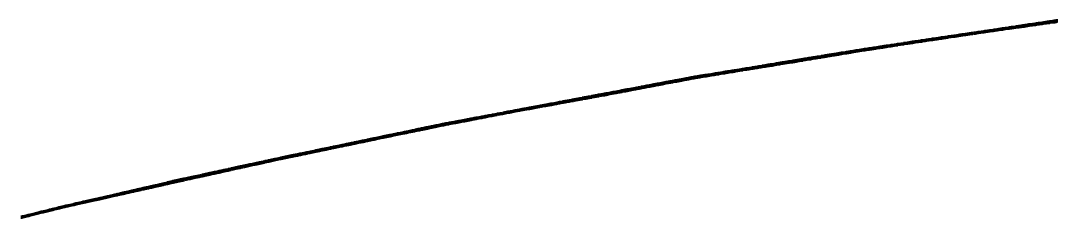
# Model space of a CAD drawing. Header units: metres. Extents: x 599858 to 604838, y 1147558 to 1148052.
# Drawn here: x 599858.4 to 600233.7, y 1147942.8 to 1148014.1 of the extents above; entities that cross this region are included whole.
import ezdxf

# ---------------------------------------------------------------- set-up
doc = ezdxf.new("R2010")
doc.units = ezdxf.units.M
doc.header["$MEASUREMENT"] = 0
doc.linetypes.add('DGN Style 5', pattern=[63.435643, 27.186704, -36.248939])
doc.layers.add('TF_T_---_Kabl-_2', color=5, linetype='DGN Style 5', lineweight=70)

msp = doc.modelspace()

# ---------------------------------------------------------------- linework, layer by layer
at = {"layer": 'TF_T_---_Kabl-_2'}
for points in [[(599858.38, 1147942.75, 30.47), (599858.38, 1147942.76, 30.46), (599858.4, 1147942.76, 30.26), (599858.4, 1147942.76, 30.39), (599858.42, 1147942.77, 30.08), (599858.44, 1147942.77, 30.22), (599858.48, 1147942.78, 30.28), (599858.82, 1147942.86, 30.24), (599859.17, 1147942.95, 30.23), (599860.54, 1147943.29, 30.24), (599861.26, 1147943.46, 30.2), (599861.94, 1147943.63, 30.22), (599862.38, 1147943.74, 30.21), (599864.29, 1147944.21, 30.16), (599864.76, 1147944.33, 30.15), (599864.81, 1147944.34, 30.15), (599865.69, 1147944.56, 30.15), (599866.63, 1147944.79, 30.09), (599866.66, 1147944.8, 30.1), (599866.85, 1147944.84, 30.09), (599867.46, 1147944.99, 30.11), (599868.38, 1147945.22, 30.06), (599868.94, 1147945.36, 30.07), (599869.41, 1147945.47, 30.12), (599869.78, 1147945.57, 30.1), (599869.98, 1147945.61, 30.13), (599870.62, 1147945.77, 30.03), (599871.84, 1147946.07, 29.99), (599872.37, 1147946.2, 29.97), (599874.12, 1147946.64, 29.98), (599874.1761, 1147946.651029, 29.983262), (599874.48, 1147946.72, 29.97), (599874.76, 1147946.78, 30), (599875.32, 1147946.91, 29.99), (599875.61, 1147946.97, 29.98), (599875.66, 1147946.98, 29.98), (599875.83, 1147947.02, 29.96), (599876.84, 1147947.25, 29.85), (599877.73, 1147947.45, 29.85), (599878.51, 1147947.62, 29.84), (599880.63, 1147948.1, 29.78), (599881.21, 1147948.23, 29.76), (599881.83, 1147948.37, 29.82), (599881.89, 1147948.38, 29.81), (599882.8, 1147948.59, 29.83), (599882.84, 1147948.6, 29.83), (599885.62, 1147949.22, 29.79), (599885.64, 1147949.23, 29.79), (599885.67, 1147949.23, 29.79), (599886.85, 1147949.5, 29.74), (599887.07, 1147949.55, 29.74), (599887.31, 1147949.6, 29.73), (599887.33, 1147949.6, 29.73), (599887.34, 1147949.61, 29.73), (599889.94, 1147950.19, 29.67), (599889.95, 1147950.19, 29.67), (599889.96, 1147950.2, 29.67), (599892.39, 1147950.74, 29.61), (599892.45, 1147950.76, 29.61), (599892.47, 1147950.76, 29.62), (599893.35, 1147950.96, 29.57), (599893.39, 1147950.97, 29.57), (599893.44, 1147950.98, 29.56), (599895.49, 1147951.44, 29.47), (599895.98, 1147951.55, 29.47), (599897.16, 1147951.81, 29.5), (599897.58, 1147951.91, 29.49), (599897.84, 1147951.97, 29.46), (599898.37, 1147952.09, 29.38), (599899.25, 1147952.28, 29.48), (599899.34, 1147952.3, 29.47), (599900.78, 1147952.63, 29.39), (599901.31, 1147952.75, 29.38), (599901.85, 1147952.87, 29.38), (599902.02, 1147952.91, 29.37), (599903.01, 1147953.13, 29.31), (599903.29, 1147953.19, 29.29), (599904.65, 1147953.5, 29.37), (599905.29, 1147953.64, 29.4), (599905.41, 1147953.67, 29.4), (599905.7, 1147953.73, 29.38), (599907.09, 1147954.05, 29.28), (599907.63, 1147954.17, 29.26), (599908.81, 1147954.43, 29.24), (599909.04, 1147954.48, 29.23), (599909.4, 1147954.56, 29.23), (599909.95, 1147954.69, 29.25), (599910.18, 1147954.74, 29.25), (599910.76, 1147954.87, 29.24), (599911.4, 1147955.01, 29.16), (599911.56, 1147955.05, 29.21), (599912.81, 1147955.33, 29.14), (599913.53, 1147955.49, 29.08), (599915.13, 1147955.84, 29.06), (599916.4, 1147956.12, 29.03), (599917.05, 1147956.26, 29.05), (599917.49, 1147956.36, 29.03), (599917.7, 1147956.41, 29.04), (599919.4, 1147956.78, 29.05), (599919.76, 1147956.86, 29.05), (599920.62, 1147957.05, 29.02), (599921.55, 1147957.26, 28.96), (599922.97, 1147957.57, 28.94), (599923.89, 1147957.77, 28.96), (599924.08, 1147957.82, 28.95), (599924.43, 1147957.9, 28.96), (599924.65, 1147957.94, 28.96), (599925.01, 1147958.02, 28.96), (599926.83, 1147958.43, 28.88), (599927.61, 1147958.6, 28.86), (599928.14, 1147958.71, 28.83), (599928.41, 1147958.78, 28.86), (599929.03, 1147958.91, 28.9), (599929.76, 1147959.07, 28.81), (599930.24, 1147959.18, 28.79), (599930.73, 1147959.29, 28.81), (599931.61, 1147959.48, 28.86), (599932.05, 1147959.58, 28.84), (599933.24, 1147959.84, 28.77), (599933.55, 1147959.91, 28.77), (599934.36, 1147960.09, 28.77), (599934.55, 1147960.13, 28.74), (599934.83, 1147960.19, 28.76), (599935.84, 1147960.42, 28.75), (599936.32, 1147960.52, 28.71), (599937.85, 1147960.86, 28.65), (599937.87, 1147960.87, 28.64), (599937.98, 1147960.89, 28.64), (599938.71, 1147961.05, 28.66), (599938.92, 1147961.1, 28.67), (599939.12, 1147961.14, 28.67), (599939.38, 1147961.2, 28.65), (599941.35, 1147961.64, 28.54), (599942.35, 1147961.86, 28.56), (599943.19, 1147962.04, 28.62), (599943.7, 1147962.15, 28.53), (599943.77, 1147962.17, 28.53), (599943.89, 1147962.2, 28.53), (599944.92, 1147962.42, 28.59), (599946.49, 1147962.77, 28.57), (599946.69, 1147962.82, 28.56), (599946.78, 1147962.84, 28.57), (599947.94, 1147963.09, 28.53), (599947.98, 1147963.1, 28.53), (599948.06, 1147963.12, 28.53), (599948.18, 1147963.14, 28.52), (599950.599915, 1147963.683181, 28.526392), (599950.63, 1147963.69, 28.53), (599952.35, 1147964.04, 28.54), (599952.6, 1147964.1, 28.54), (599953.15, 1147964.21, 28.49), (599954.26, 1147964.44, 28.47), (599954.83, 1147964.56, 28.45), (599956.43, 1147964.9, 28.39), (599956.73, 1147964.96, 28.37), (599956.86, 1147964.99, 28.39), (599957.35, 1147965.09, 28.32), (599957.57, 1147965.14, 28.31), (599957.64, 1147965.15, 28.31), (599957.77, 1147965.18, 28.3), (599958.56, 1147965.34, 28.38), (599959.42, 1147965.52, 28.31), (599959.67, 1147965.57, 28.29), (599960.92, 1147965.84, 28.32), (599961.2, 1147965.89, 28.32), (599961.49, 1147965.95, 28.35), (599962.01, 1147966.06, 28.34), (599962.21, 1147966.1, 28.32), (599962.83, 1147966.23, 28.27), (599963.01, 1147966.27, 28.25), (599963.12, 1147966.29, 28.25), (599964.6, 1147966.6, 28.25), (599965.22, 1147966.73, 28.26), (599965.95, 1147966.89, 28.24), (599967.15, 1147967.13, 28.19), (599967.2, 1147967.15, 28.18), (599967.25, 1147967.16, 28.18), (599967.42, 1147967.19, 28.19), (599968.29, 1147967.37, 28.17), (599968.98, 1147967.52, 28.2), (599970.24, 1147967.78, 28.18), (599970.43, 1147967.82, 28.18), (599970.49, 1147967.83, 28.16), (599970.85, 1147967.91, 28.18), (599971.63, 1147968.07, 28.08), (599973.26, 1147968.41, 28.11), (599974.29, 1147968.63, 28.08), (599974.73, 1147968.72, 28.06), (599975.44, 1147968.86, 28.09), (599976.31, 1147969.05, 28.08), (599976.46, 1147969.08, 28.08), (599976.61, 1147969.11, 28.06), (599977.05, 1147969.2, 28.04), (599977.69, 1147969.34, 27.97), (599978.2, 1147969.44, 27.99), (599978.58, 1147969.52, 27.95), (599979.03, 1147969.61, 27.92), (599979.3, 1147969.67, 27.99), (599980.66, 1147969.96, 27.97), (599981.58, 1147970.15, 27.98), (599981.85, 1147970.2, 27.96), (599982.01, 1147970.24, 27.97), (599982.13, 1147970.26, 27.96), (599982.32, 1147970.3, 27.97), (599983.68, 1147970.59, 27.91), (599983.91, 1147970.63, 27.92), (599983.94, 1147970.64, 27.92), (599984.365365, 1147970.733879, 27.932564), (599986.06, 1147971.08, 27.98), (599986.29, 1147971.13, 27.99), (599986.32, 1147971.13, 27.99), (599986.37, 1147971.14, 27.99), (599987.63, 1147971.4, 27.88), (599989.37, 1147971.76, 27.92), (599989.44, 1147971.78, 27.92), (599989.56, 1147971.8, 27.92), (599992.04, 1147972.32, 27.84), (599992.1, 1147972.33, 27.84), (599992.17, 1147972.34, 27.84), (599993.46, 1147972.61, 27.86), (599994.67, 1147972.86, 27.85), (599994.68, 1147972.86, 27.85), (599994.71, 1147972.87, 27.85), (599994.73, 1147972.87, 27.85), (599995.9, 1147973.12, 27.81), (599997.04, 1147973.35, 27.76), (599997.29, 1147973.4, 27.76), (599998.04, 1147973.56, 27.78), (599998.83, 1147973.72, 27.76), (600000.22, 1147974.01, 27.73), (600001, 1147974.17, 27.71), (600001.23, 1147974.22, 27.73), (600002.37, 1147974.45, 27.7), (600002.72, 1147974.53, 27.71), (600002.75, 1147974.53, 27.71), (600003.55, 1147974.7, 27.7), (600003.58, 1147974.7, 27.69), (600003.87, 1147974.77, 27.69), (600005.06, 1147975.01, 27.73), (600005.21, 1147975.04, 27.73), (600005.46, 1147975.09, 27.73), (600005.56, 1147975.11, 27.72), (600005.66, 1147975.14, 27.73), (600007.05, 1147975.42, 27.66), (600007.25, 1147975.46, 27.62), (600008.25, 1147975.67, 27.66), (600008.31, 1147975.68, 27.66), (600008.6, 1147975.74, 27.68), (600008.74, 1147975.77, 27.69), (600008.8, 1147975.79, 27.68), (600008.9, 1147975.81, 27.69), (600009.89, 1147976.01, 27.64), (600011.08, 1147976.26, 27.63), (600011.39, 1147976.32, 27.65), (600011.427942, 1147976.328414, 27.645983), (600011.94, 1147976.43, 27.64), (600012.26, 1147976.49, 27.62), (600013.37, 1147976.7, 27.57), (600013.52, 1147976.73, 27.56), (600015.4, 1147977.1, 27.54), (600015.59, 1147977.13, 27.54), (600015.8, 1147977.17, 27.53), (600017.06, 1147977.42, 27.52), (600017.98, 1147977.59, 27.47), (600019.07, 1147977.8, 27.47), (600020.22, 1147978.03, 27.46), (600020.85, 1147978.15, 27.49), (600021.33, 1147978.24, 27.48), (600021.53, 1147978.28, 27.45), (600021.84, 1147978.34, 27.47), (600022.56, 1147978.48, 27.49), (600023.09, 1147978.58, 27.49), (600023.23, 1147978.61, 27.47), (600023.64, 1147978.69, 27.47), (600024.94, 1147978.94, 27.47), (600025.33, 1147979.01, 27.46), (600026.17, 1147979.17, 27.46), (600026.53, 1147979.24, 27.4), (600027.38, 1147979.41, 27.42), (600027.92, 1147979.51, 27.36), (600028.93, 1147979.71, 27.4), (600029.06, 1147979.73, 27.39), (600029.16, 1147979.75, 27.39), (600029.49, 1147979.81, 27.37), (600030.73, 1147980.05, 27.39), (600030.9, 1147980.09, 27.4), (600031.01, 1147980.11, 27.4), (600032.81, 1147980.45, 27.36), (600033.01, 1147980.49, 27.35), (600033.25, 1147980.54, 27.34), (600034.81, 1147980.84, 27.37), (600034.94, 1147980.87, 27.37), (600035.23, 1147980.92, 27.38), (600035.3, 1147980.93, 27.38), (600035.66, 1147981.01, 27.37), (600036.02, 1147981.07, 27.36), (600036.66, 1147981.2, 27.33), (600036.882087, 1147981.235992, 27.340709), (600036.91, 1147981.25, 27.34), (600037.35, 1147981.33, 27.34), (600038.95, 1147981.62, 27.21), (600039.96, 1147981.8, 27.3), (600040, 1147981.81, 27.29), (600040.15, 1147981.84, 27.29), (600040.73, 1147981.94, 27.28), (600041.51, 1147982.08, 27.22), (600042.55, 1147982.27, 27.22), (600046.14, 1147982.93, 27.17), (600046.39, 1147982.97, 27.15), (600046.61, 1147983.01, 27.16), (600046.78, 1147983.04, 27.15), (600047.33, 1147983.14, 27.17), (600047.96, 1147983.26, 27.12), (600048.02, 1147983.27, 27.12), (600048.42, 1147983.34, 27.13), (600049.67, 1147983.57, 27.15), (600049.89, 1147983.61, 27.16), (600050.05, 1147983.64, 27.15), (600050.51, 1147983.72, 27.16), (600051.55, 1147983.91, 27.09), (600052.16, 1147984.02, 27.09), (600052.38, 1147984.06, 27.09), (600052.73, 1147984.13, 27.1), (600053.51, 1147984.27, 27.1), (600053.98, 1147984.36, 27.1), (600054.65, 1147984.48, 27.09), (600054.8, 1147984.51, 27.09), (600055.56, 1147984.64, 27.08), (600056.53, 1147984.82, 27), (600056.67, 1147984.85, 26.98), (600056.94, 1147984.9, 27), (600057.27, 1147984.96, 27.08), (600058.05, 1147985.1, 27.07), (600058.39, 1147985.16, 27.03), (600058.51, 1147985.18, 27.03), (600058.76, 1147985.23, 27.04), (600060.16, 1147985.48, 27.01), (600060.82, 1147985.6, 27.01), (600061.75, 1147985.77, 27.04), (600061.83, 1147985.79, 27.03), (600062.58, 1147985.92, 26.97), (600062.65, 1147985.94, 26.97), (600063.03, 1147986.01, 26.98), (600064.17, 1147986.21, 27.03), (600064.96, 1147986.36, 26.98), (600065.14, 1147986.39, 27), (600065.21, 1147986.4, 27), (600067.63, 1147986.84, 26.92), (600067.76, 1147986.87, 26.92), (600067.83, 1147986.88, 26.91), (600068.59, 1147987.02, 26.86), (600069.150414, 1147987.124952, 26.840285), (600069.31, 1147987.15, 26.83), (600069.51, 1147987.19, 26.81), (600069.72, 1147987.23, 26.82), (600070.32, 1147987.34, 26.94), (600071.7, 1147987.61, 26.93), (600072.43, 1147987.74, 26.88), (600073.03, 1147987.86, 26.81), (600073.05, 1147987.86, 26.81), (600073.08, 1147987.87, 26.81), (600074.04, 1147988.05, 26.9), (600074.5, 1147988.14, 26.88), (600075.34, 1147988.3, 26.85), (600076.07, 1147988.44, 26.83), (600076.21, 1147988.46, 26.83), (600077.36, 1147988.68, 26.87), (600077.91, 1147988.79, 26.88), (600078.44, 1147988.89, 26.86), (600080.1, 1147989.2, 26.86), (600080.95, 1147989.37, 26.8), (600081.5, 1147989.47, 26.85), (600081.84, 1147989.54, 26.73), (600081.85, 1147989.54, 26.73), (600082.36, 1147989.63, 26.85), (600083.03, 1147989.76, 26.73), (600083.17, 1147989.79, 26.73), (600084.13, 1147989.97, 26.8), (600084.67, 1147990.08, 26.8), (600085.11, 1147990.16, 26.79), (600086.19, 1147990.36, 26.79), (600086.61, 1147990.44, 26.76), (600087.43, 1147990.6, 26.77), (600087.62, 1147990.64, 26.76), (600087.94, 1147990.7, 26.77), (600088.88, 1147990.88, 26.79), (600089.22, 1147990.94, 26.78), (600089.31, 1147990.96, 26.78), (600089.97, 1147991.08, 26.73), (600090.64, 1147991.21, 26.73), (600092, 1147991.47, 26.72), (600092.85, 1147991.63, 26.72), (600093.58, 1147991.77, 26.67), (600093.69, 1147991.79, 26.67), (600094.36, 1147991.92, 26.7), (600094.62, 1147991.97, 26.7), (600095.38, 1147992.11, 26.65), (600095.77, 1147992.19, 26.65), (600097.07, 1147992.43, 26.68), (600097.62, 1147992.54, 26.68), (600098.55, 1147992.72, 26.71), (600099.24, 1147992.85, 26.71), (600099.47, 1147992.89, 26.72), (600100.13, 1147993.02, 26.69), (600101.19, 1147993.22, 26.68), (600101.66, 1147993.31, 26.67), (600102.144397, 1147993.395525, 26.667522), (600102.56, 1147993.47, 26.67), (600103.05, 1147993.55, 26.68), (600103.48, 1147993.62, 26.7), (600104.06, 1147993.71, 26.67), (600104.25, 1147993.74, 26.65), (600104.59, 1147993.8, 26.63), (600104.69, 1147993.81, 26.65), (600106.05, 1147994.03, 26.68), (600106.58, 1147994.12, 26.63), (600106.88, 1147994.17, 26.63), (600107.16, 1147994.21, 26.66), (600108.36, 1147994.41, 26.66), (600108.42, 1147994.42, 26.65), (600109.44, 1147994.58, 26.67), (600109.61, 1147994.61, 26.67), (600109.64, 1147994.62, 26.67), (600109.89, 1147994.66, 26.67), (600110.04, 1147994.68, 26.67), (600111.05, 1147994.85, 26.68), (600111.11, 1147994.85, 26.68), (600111.32, 1147994.89, 26.68), (600112.6, 1147995.1, 26.64), (600112.82, 1147995.13, 26.62), (600113.15, 1147995.19, 26.6), (600113.65, 1147995.27, 26.59), (600114.07, 1147995.34, 26.59), (600114.45, 1147995.4, 26.58), (600114.92, 1147995.47, 26.56), (600116.02, 1147995.65, 26.55), (600116.06, 1147995.66, 26.56), (600116.07, 1147995.66, 26.56), (600116.21, 1147995.68, 26.56), (600116.81, 1147995.78, 26.55), (600117.17, 1147995.84, 26.57), (600117.9, 1147995.96, 26.52), (600118.61, 1147996.07, 26.51), (600119.76, 1147996.26, 26.55), (600119.82, 1147996.27, 26.55), (600120.1, 1147996.31, 26.56), (600121.04, 1147996.47, 26.53), (600121.11, 1147996.48, 26.53), (600121.19, 1147996.49, 26.52), (600122.04, 1147996.63, 26.55), (600123.02, 1147996.79, 26.5), (600123.23, 1147996.82, 26.54), (600123.51, 1147996.87, 26.51), (600123.86, 1147996.92, 26.45), (600124.2, 1147996.98, 26.45), (600125.16, 1147997.14, 26.41), (600125.32, 1147997.16, 26.41), (600125.6, 1147997.21, 26.41), (600126.65, 1147997.38, 26.41), (600126.86, 1147997.41, 26.42), (600127.62, 1147997.53, 26.43), (600127.92, 1147997.58, 26.42), (600129.13, 1147997.78, 26.42), (600129.24, 1147997.8, 26.41), (600129.37, 1147997.82, 26.42), (600129.81, 1147997.89, 26.43), (600129.98, 1147997.92, 26.44), (600130.44, 1147997.99, 26.44), (600131.42, 1147998.15, 26.43), (600132.07, 1147998.26, 26.42), (600133.07, 1147998.42, 26.39), (600133.49, 1147998.49, 26.38), (600134.32, 1147998.62, 26.35), (600135.08, 1147998.74, 26.33), (600136.55, 1147998.98, 26.31), (600136.72, 1147999.01, 26.3), (600137.831652, 1147999.189242, 26.275991), (600137.9, 1147999.2, 26.27), (600138.05, 1147999.23, 26.27), (600138.61, 1147999.32, 26.28), (600140.28, 1147999.6, 26.27), (600141.51, 1147999.81, 26.29), (600141.78, 1147999.85, 26.26), (600142.36, 1147999.95, 26.27), (600143.01, 1148000.06, 26.31), (600143.82, 1148000.19, 26.33), (600144.34, 1148000.28, 26.32), (600144.75, 1148000.35, 26.3), (600145.22, 1148000.43, 26.29), (600146.27, 1148000.61, 26.28), (600146.92, 1148000.71, 26.25), (600148.06, 1148000.9, 26.25), (600148.28, 1148000.94, 26.24), (600148.49, 1148000.98, 26.26), (600149.24, 1148001.1, 26.27), (600149.76, 1148001.19, 26.26), (600149.9, 1148001.21, 26.25), (600150.07, 1148001.24, 26.26), (600150.45, 1148001.31, 26.22), (600151.29, 1148001.45, 26.21), (600151.82, 1148001.54, 26.26), (600152, 1148001.57, 26.25), (600152.43, 1148001.64, 26.24), (600152.86, 1148001.71, 26.21), (600152.95, 1148001.73, 26.21), (600154.48, 1148001.98, 26.18), (600154.99, 1148002.07, 26.17), (600155.62, 1148002.17, 26.16), (600156.01, 1148002.24, 26.18), (600157.04, 1148002.41, 26.17), (600157.34, 1148002.46, 26.16), (600158.11, 1148002.59, 26.18), (600158.81, 1148002.71, 26.19), (600158.92, 1148002.73, 26.16), (600159.23, 1148002.78, 26.17), (600159.26, 1148002.78, 26.17), (600160.610771, 1148003.011711, 26.180331), (600160.86, 1148003.05, 26.18), (600161.07, 1148003.08, 26.17), (600161.52, 1148003.15, 26.17), (600162.13, 1148003.24, 26.16), (600162.68, 1148003.33, 26.11), (600162.88, 1148003.36, 26.13), (600163.98, 1148003.53, 26.17), (600164.33, 1148003.58, 26.16), (600164.66, 1148003.64, 26.14), (600165.58, 1148003.78, 26.09), (600166.47, 1148003.92, 26.1), (600167.02, 1148004, 26.1), (600167.18, 1148004.02, 26.11), (600167.59, 1148004.09, 26.06), (600167.83, 1148004.13, 26.06), (600169.01, 1148004.31, 26.06), (600169.28, 1148004.35, 26.05), (600169.52, 1148004.39, 26.08), (600169.81, 1148004.43, 26.09), (600170.4, 1148004.52, 26.04), (600171.08, 1148004.63, 26.02), (600171.79, 1148004.74, 26.03), (600172.27, 1148004.81, 25.97), (600173.21, 1148004.96, 26.02), (600173.5, 1148005, 26.01), (600173.61, 1148005.02, 26.03), (600174.06, 1148005.09, 25.98), (600175.4, 1148005.29, 26.06), (600175.91, 1148005.37, 26.06), (600175.96, 1148005.38, 26.05), (600177.97, 1148005.69, 26), (600178.04, 1148005.7, 26), (600178.14, 1148005.72, 26), (600178.22, 1148005.73, 26.01), (600178.31, 1148005.74, 26.01), (600179.43, 1148005.92, 26.02), (600181.31, 1148006.21, 25.98), (600181.56, 1148006.25, 25.97), (600181.73, 1148006.27, 25.98), (600182.24, 1148006.35, 25.98), (600183.46, 1148006.54, 26), (600184.384765, 1148006.684729, 26.011791), (600184.49, 1148006.7, 26.01), (600184.88, 1148006.75, 26), (600185.88, 1148006.9, 26), (600186.3, 1148006.97, 26.01), (600187.16, 1148007.09, 26), (600188.16, 1148007.24, 25.98), (600188.53, 1148007.3, 25.98), (600189.69, 1148007.47, 25.94), (600189.99, 1148007.51, 25.94), (600190.05, 1148007.52, 25.94), (600191.28, 1148007.71, 25.94), (600191.42, 1148007.73, 25.94), (600191.76, 1148007.78, 25.93), (600192.95, 1148007.95, 25.87), (600193.1, 1148007.98, 25.88), (600193.28, 1148008, 25.9), (600193.93, 1148008.1, 25.9), (600194.33, 1148008.16, 25.89), (600196.3, 1148008.45, 25.86), (600196.59, 1148008.49, 25.86), (600197.39, 1148008.61, 25.88), (600197.9, 1148008.69, 25.87), (600198.38, 1148008.76, 25.86), (600198.45, 1148008.77, 25.86), (600198.67, 1148008.8, 25.87), (600199.23, 1148008.89, 25.88), (600199.26, 1148008.89, 25.88), (600199.56, 1148008.94, 25.86), (600200.48, 1148009.07, 25.87), (600200.52, 1148009.08, 25.87), (600202.66, 1148009.4, 25.79), (600203.11, 1148009.46, 25.81), (600203.36, 1148009.5, 25.86), (600203.56, 1148009.53, 25.86), (600204, 1148009.59, 25.87), (600205.01, 1148009.74, 25.83), (600206.08, 1148009.9, 25.85), (600207.09, 1148010.05, 25.84), (600207.45, 1148010.11, 25.79), (600207.7, 1148010.14, 25.78), (600208.61, 1148010.28, 25.8), (600209.24, 1148010.37, 25.79), (600209.42, 1148010.4, 25.8), (600210.44, 1148010.55, 25.78), (600210.88, 1148010.62, 25.77), (600211.09, 1148010.65, 25.77), (600211.92, 1148010.77, 25.73), (600212.25012, 1148010.816361, 25.744931), (600212.57, 1148010.86, 25.76), (600213.32, 1148010.97, 25.76), (600213.84, 1148011.04, 25.75), (600214.78, 1148011.18, 25.74), (600215.99, 1148011.35, 25.74), (600216.22, 1148011.38, 25.73), (600216.34, 1148011.4, 25.73), (600217.09, 1148011.5, 25.73), (600218.54, 1148011.71, 25.64), (600218.55, 1148011.71, 25.64), (600218.68, 1148011.72, 25.64), (600219.83, 1148011.89, 25.7), (600220.65, 1148012, 25.67), (600221.28, 1148012.09, 25.66), (600221.38, 1148012.11, 25.66), (600221.66, 1148012.14, 25.68), (600222.09, 1148012.21, 25.7), (600222.29, 1148012.23, 25.67), (600223.53, 1148012.41, 25.57), (600224.73, 1148012.58, 25.56), (600225.78, 1148012.72, 25.64), (600226.13, 1148012.77, 25.63), (600226.91, 1148012.88, 25.64), (600227.24, 1148012.93, 25.65), (600228.25, 1148013.07, 25.59), (600228.61, 1148013.12, 25.6), (600229.59, 1148013.26, 25.63), (600229.63, 1148013.27, 25.63), (600230.32, 1148013.36, 25.61), (600231.02, 1148013.46, 25.64), (600231.25, 1148013.5, 25.63), (600232.04, 1148013.61, 25.62), (600232.78, 1148013.71, 25.6), (600233.24, 1148013.78, 25.61), (600233.696633, 1148013.84088, 25.617172)], [(600233.9, 1148014.07, 25.71), (600233.664571, 1148014.042307, 25.711735), (600233.31, 1148013.99, 25.71), (600232.61, 1148013.88, 25.69), (600232.09, 1148013.8, 25.7), (600231.05, 1148013.65, 25.71), (600230.17, 1148013.52, 25.67), (600229.63, 1148013.44, 25.68), (600229.58, 1148013.43, 25.68), (600228.8, 1148013.31, 25.66), (600228.26, 1148013.23, 25.65), (600227.35, 1148013.09, 25.69), (600226.88, 1148013.02, 25.68), (600226.17, 1148012.92, 25.67), (600225.7, 1148012.84, 25.68), (600224.74, 1148012.7, 25.6), (600223.44, 1148012.51, 25.61), (600222.31, 1148012.34, 25.7), (600222.07, 1148012.3, 25.74), (600221.71, 1148012.25, 25.72), (600221.33, 1148012.19, 25.69), (600221.2, 1148012.17, 25.69), (600220.61, 1148012.08, 25.7), (600219.84, 1148011.97, 25.73), (600218.74, 1148011.8, 25.66), (600218.48, 1148011.76, 25.66), (600218.45, 1148011.76, 25.67), (600217.09, 1148011.55, 25.75), (600216.36, 1148011.44, 25.75), (600216.22, 1148011.42, 25.74), (600215.95, 1148011.38, 25.75), (600214.78, 1148011.21, 25.75), (600213.86, 1148011.07, 25.76), (600213.31, 1148010.99, 25.76), (600212.57, 1148010.87, 25.76), (600212.079461, 1148010.803097, 25.740903), (600211.92, 1148010.78, 25.73), (600211.91, 1148010.78, 25.73), (600211.09, 1148010.65, 25.77), (600210.88, 1148010.62, 25.77), (600210.43, 1148010.56, 25.78), (600209.42, 1148010.41, 25.81), (600209.23, 1148010.38, 25.8), (600208.59, 1148010.29, 25.8), (600207.7, 1148010.15, 25.78), (600207.46, 1148010.12, 25.79), (600207.09, 1148010.06, 25.84), (600206.11, 1148009.92, 25.85), (600205.01, 1148009.76, 25.83), (600203.96, 1148009.6, 25.88), (600203.55, 1148009.54, 25.87), (600203.37, 1148009.51, 25.87), (600203.11, 1148009.48, 25.81), (600202.65, 1148009.41, 25.8), (600200.52, 1148009.09, 25.87), (600200.47, 1148009.09, 25.87), (600199.56, 1148008.95, 25.87), (600199.26, 1148008.91, 25.89), (600199.22, 1148008.9, 25.89), (600198.67, 1148008.82, 25.88), (600198.45, 1148008.79, 25.87), (600198.38, 1148008.78, 25.86), (600197.89, 1148008.7, 25.88), (600197.38, 1148008.63, 25.89), (600196.59, 1148008.51, 25.86), (600196.29, 1148008.47, 25.86), (600194.34, 1148008.18, 25.9), (600193.92, 1148008.12, 25.9), (600193.28, 1148008.02, 25.91), (600193.09, 1148008, 25.89), (600192.95, 1148007.97, 25.88), (600191.77, 1148007.8, 25.93), (600191.41, 1148007.75, 25.94), (600191.26, 1148007.73, 25.95), (600190.06, 1148007.55, 25.95), (600189.99, 1148007.54, 25.95), (600189.68, 1148007.49, 25.94), (600188.55, 1148007.32, 25.98), (600188.13, 1148007.26, 25.99), (600187.15, 1148007.12, 26.01), (600186.31, 1148006.99, 26.01), (600185.86, 1148006.93, 26.01), (600184.88, 1148006.78, 26.01), (600184.48, 1148006.72, 26.02), (600184.184524, 1148006.682644, 26.019136), (600183.47, 1148006.57, 26.01), (600182.29, 1148006.39, 25.99), (600181.72, 1148006.3, 25.99), (600181.54, 1148006.27, 25.98), (600181.26, 1148006.23, 26), (600179.43, 1148005.95, 26.03), (600178.24, 1148005.77, 26.02), (600178.18, 1148005.76, 26.02), (600178.12, 1148005.75, 26.01), (600178.06, 1148005.74, 26.01), (600178.01, 1148005.73, 26.01), (600175.95, 1148005.41, 26.07), (600175.9, 1148005.41, 26.07), (600175.43, 1148005.33, 26.07), (600174.06, 1148005.12, 25.99), (600173.6, 1148005.05, 26.04), (600173.5, 1148005.04, 26.03), (600173.24, 1148005, 26.04), (600172.28, 1148004.85, 25.99), (600171.82, 1148004.78, 26.05), (600171.07, 1148004.66, 26.04), (600170.4, 1148004.56, 26.05), (600169.79, 1148004.47, 26.11), (600169.48, 1148004.42, 26.1), (600169.27, 1148004.39, 26.07), (600169.02, 1148004.35, 26.08), (600167.81, 1148004.16, 26.08), (600167.58, 1148004.13, 26.08), (600167.2, 1148004.07, 26.12), (600167.03, 1148004.04, 26.12), (600166.53, 1148003.97, 26.12), (600165.55, 1148003.82, 26.11), (600164.68, 1148003.68, 26.15), (600164.32, 1148003.63, 26.17), (600163.94, 1148003.57, 26.18), (600162.9, 1148003.41, 26.15), (600162.66, 1148003.37, 26.12), (600162.04, 1148003.28, 26.18), (600161.49, 1148003.19, 26.19), (600161.09, 1148003.13, 26.19), (600160.86, 1148003.1, 26.2), (600160.431305, 1148003.028819, 26.200585), (600159.2, 1148002.83, 26.2), (600159.18, 1148002.83, 26.2), (600158.92, 1148002.78, 26.18), (600158.83, 1148002.77, 26.21), (600158.25, 1148002.67, 26.21), (600157.35, 1148002.53, 26.18), (600157, 1148002.47, 26.19), (600156.03, 1148002.31, 26.2), (600155.6, 1148002.24, 26.18), (600155, 1148002.14, 26.19), (600154.41, 1148002.04, 26.21), (600152.99, 1148001.81, 26.23), (600152.88, 1148001.79, 26.23), (600152.39, 1148001.71, 26.27), (600152.01, 1148001.65, 26.28), (600151.85, 1148001.62, 26.29), (600151.24, 1148001.52, 26.24), (600150.46, 1148001.39, 26.25), (600150.02, 1148001.32, 26.29), (600149.88, 1148001.3, 26.28), (600149.71, 1148001.27, 26.29), (600149.24, 1148001.2, 26.3), (600148.58, 1148001.09, 26.29), (600148.26, 1148001.03, 26.27), (600147.91, 1148000.98, 26.27), (600146.87, 1148000.81, 26.28), (600146.29, 1148000.71, 26.31), (600145.33, 1148000.55, 26.31), (600144.72, 1148000.45, 26.33), (600144.19, 1148000.37, 26.36), (600143.8, 1148000.3, 26.36), (600142.82, 1148000.14, 26.35), (600142.34, 1148000.06, 26.32), (600141.91, 1147999.99, 26.31), (600141.71, 1147999.96, 26.33), (600140.3, 1147999.73, 26.31), (600138.85, 1147999.49, 26.32), (600138, 1147999.35, 26.31), (600137.77, 1147999.31, 26.32), (600136.7, 1147999.14, 26.34), (600136.55, 1147999.11, 26.35), (600135.22, 1147998.9, 26.37), (600134.26, 1147998.74, 26.4), (600133.51, 1147998.62, 26.42), (600132.9, 1147998.52, 26.43), (600132.03, 1147998.37, 26.46), (600131.15, 1147998.23, 26.48), (600130.41, 1147998.11, 26.48), (600130.06, 1147998.05, 26.49), (600129.85, 1147998.01, 26.47), (600129.3, 1147997.92, 26.45), (600129.18, 1147997.91, 26.45), (600129.05, 1147997.88, 26.46), (600127.95, 1147997.7, 26.46), (600127.52, 1147997.63, 26.46), (600126.86, 1147997.52, 26.46), (600126.57, 1147997.48, 26.45), (600125.6, 1147997.32, 26.44), (600125.3, 1147997.27, 26.45), (600125.15, 1147997.24, 26.45), (600124.26, 1147997.1, 26.49), (600123.82, 1147997.03, 26.48), (600123.39, 1147996.96, 26.56), (600123.18, 1147996.92, 26.58), (600123.03, 1147996.9, 26.55), (600122.33, 1147996.78, 26.59), (600121.2, 1147996.6, 26.55), (600121.1, 1147996.58, 26.56), (600121, 1147996.56, 26.56), (600120.14, 1147996.42, 26.59), (600119.79, 1147996.37, 26.58), (600119.71, 1147996.35, 26.58), (600118.65, 1147996.18, 26.54), (600117.85, 1147996.05, 26.55), (600117.03, 1147995.91, 26.61), (600116.81, 1147995.88, 26.59), (600116.46, 1147995.82, 26.6), (600116.09, 1147995.76, 26.58), (600116.06, 1147995.75, 26.58), (600115.97, 1147995.74, 26.58), (600114.93, 1147995.57, 26.58), (600114.4, 1147995.48, 26.61), (600113.97, 1147995.41, 26.61), (600113.62, 1147995.35, 26.61), (600113.21, 1147995.29, 26.62), (600112.94, 1147995.24, 26.64), (600112.61, 1147995.19, 26.66), (600111.15, 1147994.95, 26.71), (600111.04, 1147994.93, 26.72), (600110.86, 1147994.9, 26.72), (600110.01, 1147994.76, 26.7), (600109.9, 1147994.74, 26.7), (600109.63, 1147994.7, 26.71), (600109.6, 1147994.7, 26.71), (600109.49, 1147994.68, 26.7), (600108.38, 1147994.49, 26.68), (600108.35, 1147994.49, 26.69), (600107.05, 1147994.28, 26.69), (600106.82, 1147994.24, 26.67), (600106.58, 1147994.2, 26.66), (600106.15, 1147994.13, 26.7), (600104.67, 1147993.89, 26.67), (600104.58, 1147993.87, 26.66), (600104.27, 1147993.82, 26.67), (600104.07, 1147993.79, 26.69), (600103.45, 1147993.69, 26.72), (600103.05, 1147993.62, 26.7), (600102.52, 1147993.53, 26.69), (600101.946133, 1147993.443401, 26.696025), (600101.68, 1147993.39, 26.69), (600101.13, 1147993.29, 26.71), (600100.15, 1147993.1, 26.72), (600099.42, 1147992.97, 26.76), (600099.27, 1147992.94, 26.75), (600098.82, 1147992.85, 26.75), (600097.63, 1147992.63, 26.72), (600096.92, 1147992.5, 26.71), (600095.7, 1147992.27, 26.69), (600095.34, 1147992.2, 26.69), (600094.63, 1147992.07, 26.73), (600094.35, 1147992.01, 26.73), (600093.73, 1147991.9, 26.71), (600093.58, 1147991.87, 26.71), (600092.9, 1147991.74, 26.75), (600092.11, 1147991.59, 26.75), (600090.56, 1147991.3, 26.77), (600089.95, 1147991.19, 26.77), (600089.23, 1147991.05, 26.83), (600089.16, 1147991.04, 26.82), (600088.9, 1147990.99, 26.84), (600087.74, 1147990.77, 26.81), (600087.66, 1147990.76, 26.81), (600087.62, 1147990.75, 26.81), (600086.63, 1147990.56, 26.8), (600086.11, 1147990.47, 26.83), (600085.13, 1147990.28, 26.83), (600084.63, 1147990.19, 26.84), (600084.14, 1147990.1, 26.85), (600083.12, 1147989.9, 26.77), (600083.07, 1147989.9, 26.77), (600082.97, 1147989.88, 26.78), (600082.3, 1147989.75, 26.9), (600081.93, 1147989.68, 26.82), (600081.69, 1147989.64, 26.81), (600081.43, 1147989.59, 26.9), (600081, 1147989.51, 26.86), (600080.35, 1147989.39, 26.91), (600078.38, 1147989.02, 26.91), (600077.94, 1147988.93, 26.92), (600077.29, 1147988.81, 26.92), (600076.25, 1147988.62, 26.88), (600075.98, 1147988.57, 26.88), (600075.32, 1147988.44, 26.9), (600074.55, 1147988.3, 26.92), (600073.98, 1147988.19, 26.95), (600073.08, 1147988.02, 26.87), (600072.95, 1147988, 26.86), (600072.38, 1147987.89, 26.93), (600071.46, 1147987.72, 26.99), (600070.3, 1147987.5, 27), (600069.81, 1147987.41, 26.91), (600069.41, 1147987.33, 26.89), (600069.34, 1147987.32, 26.88), (600069.25, 1147987.3, 26.88), (600067.83, 1147987.04, 26.97), (600067.64, 1147987, 26.98), (600067.28, 1147986.93, 26.99), (600065.21, 1147986.54, 27.05), (600065.12, 1147986.53, 27.05), (600064.9, 1147986.49, 27.03), (600063.91, 1147986.3, 27.08), (600062.64, 1147986.06, 27.02), (600062.54, 1147986.04, 27.03), (600061.82, 1147985.91, 27.09), (600061.77, 1147985.9, 27.09), (600060.77, 1147985.71, 27.06), (600060.23, 1147985.61, 27.06), (600058.72, 1147985.33, 27.08), (600058.46, 1147985.28, 27.08), (600058.38, 1147985.26, 27.08), (600058.18, 1147985.22, 27.1), (600057.3, 1147985.06, 27.11), (600057.03, 1147985.01, 27.05), (600056.6, 1147984.93, 27.01), (600056.37, 1147984.89, 27.04), (600055.5, 1147984.72, 27.11), (600054.8, 1147984.59, 27.12), (600054.64, 1147984.56, 27.12), (600054.02, 1147984.44, 27.12), (600053.49, 1147984.34, 27.13), (600052.76, 1147984.21, 27.13), (600052.37, 1147984.13, 27.11), (600052.16, 1147984.09, 27.11), (600051.49, 1147983.97, 27.12), (600050.38, 1147983.76, 27.19), (600050.02, 1147983.69, 27.17), (600049.89, 1147983.67, 27.18), (600049.72, 1147983.64, 27.18), (600048.69, 1147983.44, 27.16), (600048.02, 1147983.32, 27.13), (600047.92, 1147983.3, 27.14), (600047.31, 1147983.18, 27.19), (600046.78, 1147983.08, 27.17), (600046.6, 1147983.05, 27.17), (600046.38, 1147983.01, 27.16), (600046.14, 1147982.96, 27.18), (600042.6, 1147982.3, 27.23), (600041.51, 1147982.09, 27.23), (600040.71, 1147981.94, 27.28), (600040.15, 1147981.84, 27.29), (600040, 1147981.81, 27.29), (600039.97, 1147981.81, 27.3), (600038.95, 1147981.61, 27.21), (600037.37, 1147981.32, 27.33), (600036.92, 1147981.23, 27.34), (600036.66, 1147981.19, 27.32), (600036.05, 1147981.07, 27.35), (600035.66, 1147981, 27.36), (600035.3, 1147980.93, 27.38), (600035.23, 1147980.92, 27.38), (600034.94, 1147980.86, 27.37), (600034.8, 1147980.84, 27.37), (600033.24, 1147980.54, 27.34), (600033.01, 1147980.5, 27.35), (600032.81, 1147980.46, 27.36), (600031, 1147980.12, 27.41), (600030.9, 1147980.1, 27.41), (600030.74, 1147980.07, 27.4), (600029.48, 1147979.84, 27.38), (600029.16, 1147979.78, 27.4), (600029.06, 1147979.76, 27.41), (600028.94, 1147979.74, 27.41), (600027.91, 1147979.54, 27.37), (600027.35, 1147979.44, 27.43), (600026.56, 1147979.29, 27.42), (600026.22, 1147979.23, 27.48), (600025.34, 1147979.06, 27.48), (600024.96, 1147978.99, 27.48), (600023.74, 1147978.76, 27.49), (600023.21, 1147978.66, 27.49), (600023.02, 1147978.63, 27.52), (600022.56, 1147978.54, 27.52), (600021.8, 1147978.4, 27.5), (600021.54, 1147978.35, 27.48), (600021.37, 1147978.32, 27.51), (600020.86, 1147978.22, 27.52), (600020.18, 1147978.09, 27.49), (600019.09, 1147977.89, 27.5), (600017.9, 1147977.66, 27.5), (600017.03, 1147977.5, 27.55), (600015.86, 1147977.28, 27.57), (600015.57, 1147977.23, 27.58), (600015.31, 1147977.18, 27.58), (600013.56, 1147976.85, 27.6), (600013.28, 1147976.8, 27.61), (600012.25, 1147976.6, 27.66), (600011.88, 1147976.53, 27.68), (600011.39, 1147976.44, 27.69), (600011.220872, 1147976.406662, 27.681512), (600011.11, 1147976.39, 27.68), (600009.79, 1147976.11, 27.69), (600008.7, 1147975.88, 27.74), (600008.67, 1147975.88, 27.74), (600008.66, 1147975.88, 27.74), (600008.62, 1147975.87, 27.74), (600008.31, 1147975.8, 27.72), (600008.3, 1147975.8, 27.72), (600007.22, 1147975.57, 27.67), (600007.09, 1147975.55, 27.69), (600005.51, 1147975.22, 27.78), (600005.5, 1147975.22, 27.78), (600005.49, 1147975.21, 27.78), (600005.21, 1147975.16, 27.78), (600005.2, 1147975.15, 27.78), (600003.85, 1147974.87, 27.73), (600003.53, 1147974.8, 27.73), (600003.49, 1147974.8, 27.74), (600002.78, 1147974.65, 27.75), (600002.68, 1147974.63, 27.75), (600002.65, 1147974.62, 27.75), (600002.33, 1147974.56, 27.74), (600001.28, 1147974.34, 27.76), (600001.02, 1147974.28, 27.74), (600000.29, 1147974.13, 27.76), (599998.75, 1147973.81, 27.79), (599998.01, 1147973.65, 27.81), (599997.3, 1147973.51, 27.79), (599996.94, 1147973.43, 27.8), (599995.87, 1147973.21, 27.84), (599994.72, 1147972.97, 27.88), (599994.69, 1147972.96, 27.88), (599994.57, 1147972.94, 27.89), (599993.4, 1147972.69, 27.89), (599992.21, 1147972.44, 27.88), (599992.09, 1147972.42, 27.87), (599992.01, 1147972.4, 27.87), (599989.66, 1147971.91, 27.95), (599989.42, 1147971.86, 27.95), (599989.29, 1147971.83, 27.95), (599987.64, 1147971.49, 27.91), (599986.45, 1147971.24, 28.01), (599986.32, 1147971.21, 28.02), (599986.24, 1147971.2, 28.01), (599985.67, 1147971.08, 28), (599983.91, 1147970.71, 27.95), (599983.88, 1147970.7, 27.95), (599983.69, 1147970.67, 27.94), (599982.25, 1147970.36, 28), (599982.1, 1147970.33, 27.99), (599982, 1147970.31, 28), (599981.88, 1147970.29, 28), (599981.67, 1147970.24, 28.01), (599980.68, 1147970.04, 28), (599979.21, 1147969.73, 28.02), (599978.96, 1147969.68, 27.96), (599978.49, 1147969.58, 27.98), (599978.14, 1147969.51, 28.02), (599977.66, 1147969.41, 28), (599977.08, 1147969.29, 28.07), (599976.59, 1147969.18, 28.09), (599976.43, 1147969.15, 28.11), (599976.3, 1147969.12, 28.11), (599975.5, 1147968.96, 28.12), (599974.73, 1147968.8, 28.09), (599974.31, 1147968.71, 28.11), (599973.18, 1147968.47, 28.13), (599971.64, 1147968.15, 28.11), (599971.57, 1147968.14, 28.11), (599971.37, 1147968.09, 28.13), (599970.76, 1147967.97, 28.21), (599970.47, 1147967.91, 28.2), (599970.42, 1147967.9, 28.21), (599970.27, 1147967.87, 28.21), (599968.94, 1147967.59, 28.24), (599968.33, 1147967.46, 28.21), (599967.56, 1147967.3, 28.23), (599967.24, 1147967.23, 28.21), (599967.15, 1147967.21, 28.21), (599967.04, 1147967.19, 28.22), (599965.94, 1147966.96, 28.27), (599965.26, 1147966.82, 28.29), (599964.59, 1147966.68, 28.27), (599963.17, 1147966.38, 28.27), (599963.02, 1147966.35, 28.28), (599962.76, 1147966.3, 28.31), (599962.2, 1147966.18, 28.36), (599962.03, 1147966.15, 28.37), (599961.46, 1147966.03, 28.38), (599961.2, 1147965.97, 28.36), (599960.96, 1147965.92, 28.35), (599959.63, 1147965.64, 28.32), (599959.4, 1147965.6, 28.34), (599958.61, 1147965.43, 28.41), (599957.87, 1147965.28, 28.34), (599957.67, 1147965.23, 28.35), (599957.56, 1147965.21, 28.35), (599957.19, 1147965.13, 28.37), (599956.82, 1147965.06, 28.42), (599956.72, 1147965.04, 28.41), (599956.5, 1147964.99, 28.42), (599954.81, 1147964.64, 28.48), (599954.29, 1147964.53, 28.5), (599953.11, 1147964.28, 28.52), (599952.61, 1147964.18, 28.57), (599952.38, 1147964.13, 28.57), (599950.58, 1147963.75, 28.55), (599950.411248, 1147963.720669, 28.553361), (599948.26, 1147963.25, 28.55), (599948.07, 1147963.21, 28.58), (599947.93, 1147963.18, 28.56), (599947.86, 1147963.17, 28.56), (599946.82, 1147962.94, 28.6), (599946.64, 1147962.9, 28.6), (599946.24, 1147962.81, 28.62), (599944.82, 1147962.51, 28.63), (599943.77, 1147962.28, 28.57), (599943.74, 1147962.27, 28.57), (599943.23, 1147962.16, 28.66), (599942.32, 1147961.96, 28.61), (599941.39, 1147961.76, 28.59), (599939.24, 1147961.29, 28.71), (599939.03, 1147961.25, 28.72), (599938.87, 1147961.21, 28.73), (599938.71, 1147961.18, 28.72), (599937.91, 1147961, 28.7), (599936.26, 1147960.64, 28.76), (599935.85, 1147960.56, 28.8), (599934.69, 1147960.3, 28.82), (599934.55, 1147960.27, 28.81), (599934.44, 1147960.25, 28.82), (599933.51, 1147960.05, 28.83), (599933.27, 1147959.99, 28.83), (599931.88, 1147959.69, 28.9), (599931.56, 1147959.62, 28.92), (599930.92, 1147959.48, 28.89), (599930.22, 1147959.33, 28.86), (599929.54, 1147959.18, 28.89), (599928.98, 1147959.06, 28.96), (599928.51, 1147958.96, 28.93), (599928.09, 1147958.87, 28.88), (599927.61, 1147958.76, 28.92), (599926.91, 1147958.61, 28.93), (599924.82, 1147958.16, 29.03), (599924.53, 1147958.09, 29.03), (599924.35, 1147958.06, 29.03), (599924.06, 1147957.99, 29.02), (599923.9, 1147957.96, 29.03), (599922.81, 1147957.72, 29.01), (599921.6, 1147957.46, 29.03), (599920.28, 1147957.17, 29.11), (599919.89, 1147957.09, 29.13), (599919.19, 1147956.93, 29.13), (599917.76, 1147956.62, 29.12), (599917.45, 1147956.56, 29.11), (599916.8, 1147956.42, 29.13), (599916.27, 1147956.3, 29.12), (599915.26, 1147956.08, 29.14), (599913.49, 1147955.69, 29.18), (599913.17, 1147955.63, 29.2), (599911.59, 1147955.28, 29.29), (599911.4, 1147955.24, 29.22), (599911.354601, 1147955.228009, 29.228007)], [(599858.38, 1147942.82, 30.47), (599858.38, 1147942.83, 30.46), (599858.4, 1147942.83, 30.27), (599858.4, 1147942.83, 30.41), (599858.42, 1147942.84, 30.11), (599858.44, 1147942.84, 30.25), (599858.48, 1147942.85, 30.3), (599858.78, 1147942.92, 30.27), (599859.17, 1147943.02, 30.26), (599860.43, 1147943.33, 30.27), (599861.21, 1147943.52, 30.22), (599861.85, 1147943.68, 30.24), (599862.37, 1147943.81, 30.23), (599864.18, 1147944.26, 30.19), (599864.77, 1147944.4, 30.17), (599864.84, 1147944.42, 30.17), (599865.94, 1147944.69, 30.16), (599866.62, 1147944.86, 30.12), (599866.64, 1147944.86, 30.13), (599866.78, 1147944.9, 30.12), (599867.22, 1147945, 30.14), (599868.3, 1147945.27, 30.08), (599868.97, 1147945.43, 30.09), (599869.52, 1147945.57, 30.15), (599869.78, 1147945.63, 30.14), (599869.92, 1147945.67, 30.15), (599870.6, 1147945.84, 30.05), (599871.75, 1147946.12, 30.01), (599872.35, 1147946.27, 29.99), (599873.97665, 1147946.668928, 30.004451), (599874.01, 1147946.68, 30), (599874.48, 1147946.78, 29.99), (599874.83, 1147946.86, 30.02), (599875.56, 1147947.03, 30.01), (599875.63, 1147947.05, 30.01), (599875.64, 1147947.05, 30.01), (599875.68, 1147947.06, 30.01), (599876.85, 1147947.33, 29.88), (599877.67, 1147947.51, 29.88), (599878.51, 1147947.71, 29.87), (599880.49, 1147948.16, 29.82), (599881.15, 1147948.31, 29.79), (599881.81, 1147948.46, 29.85), (599881.86, 1147948.48, 29.85), (599882.75, 1147948.68, 29.86), (599882.84, 1147948.7, 29.86), (599885.53, 1147949.32, 29.82), (599885.59, 1147949.33, 29.82), (599885.63, 1147949.34, 29.82), (599885.65, 1147949.34, 29.82), (599885.78, 1147949.37, 29.81), (599886.82, 1147949.61, 29.77), (599887.19, 1147949.7, 29.76), (599887.32, 1147949.73, 29.77), (599887.43, 1147949.75, 29.76), (599889.76, 1147950.28, 29.71), (599889.9, 1147950.32, 29.71), (599889.94, 1147950.33, 29.71), (599889.97, 1147950.33, 29.71), (599892.11, 1147950.82, 29.66), (599892.43, 1147950.9, 29.65), (599892.53, 1147950.92, 29.67), (599893.16, 1147951.06, 29.64), (599893.36, 1147951.11, 29.64), (599893.61, 1147951.17, 29.6), (599895.39, 1147951.57, 29.53), (599895.99, 1147951.71, 29.53), (599897.44, 1147952.04, 29.57), (599897.56, 1147952.07, 29.56), (599897.63, 1147952.09, 29.56), (599898.37, 1147952.26, 29.44), (599899.15, 1147952.44, 29.53), (599899.42, 1147952.5, 29.52), (599900.67, 1147952.78, 29.45), (599901.3, 1147952.93, 29.45), (599901.96, 1147953.08, 29.45), (599902.09, 1147953.11, 29.43), (599902.85, 1147953.28, 29.39), (599903.31, 1147953.39, 29.36), (599905.28, 1147953.84, 29.48), (599905.33, 1147953.85, 29.48), (599905.43, 1147953.87, 29.48), (599907.12, 1147954.26, 29.36), (599907.86, 1147954.43, 29.33), (599908.74, 1147954.63, 29.32), (599908.91, 1147954.67, 29.31), (599909.34, 1147954.77, 29.31), (599910.01, 1147954.92, 29.33), (599910.17, 1147954.96, 29.34), (599910.58, 1147955.05, 29.33), (599911.354601, 1147955.228009, 29.228007)]]:
    msp.add_polyline3d(points, dxfattribs=at)

doc.saveas('drawing.dxf')
